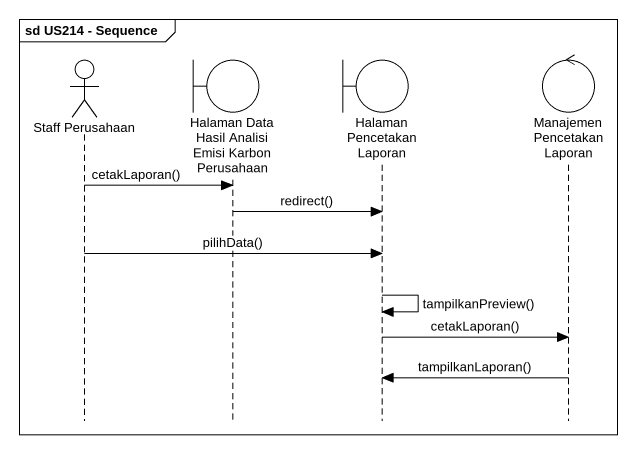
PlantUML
@startuml
mainframe sd US214 - Sequence
hide footbox
actor "Staff Perusahaan" as Staff_Perusahaan
boundary "Halaman Data Hasil Analisi Emisi Karbon Perusahaan" as Halaman_Data_Hasil_Analisi
boundary "Halaman Pencetakan Laporan" as Halaman_Pencetakan_Laporan
control "Manajemen Pencetakan Laporan" as Manajemen_Pencetakan_Laporan

Staff_Perusahaan -> Halaman_Data_Hasil_Analisi : cetakLaporan()
Halaman_Data_Hasil_Analisi -> Halaman_Pencetakan_Laporan : redirect()
Staff_Perusahaan -> Halaman_Pencetakan_Laporan : pilihData()
Halaman_Pencetakan_Laporan -> Halaman_Pencetakan_Laporan : tampilkanPreview()
Halaman_Pencetakan_Laporan -> Manajemen_Pencetakan_Laporan : cetakLaporan()
Manajemen_Pencetakan_Laporan -> Halaman_Pencetakan_Laporan : tampilkanLaporan()
@enduml
